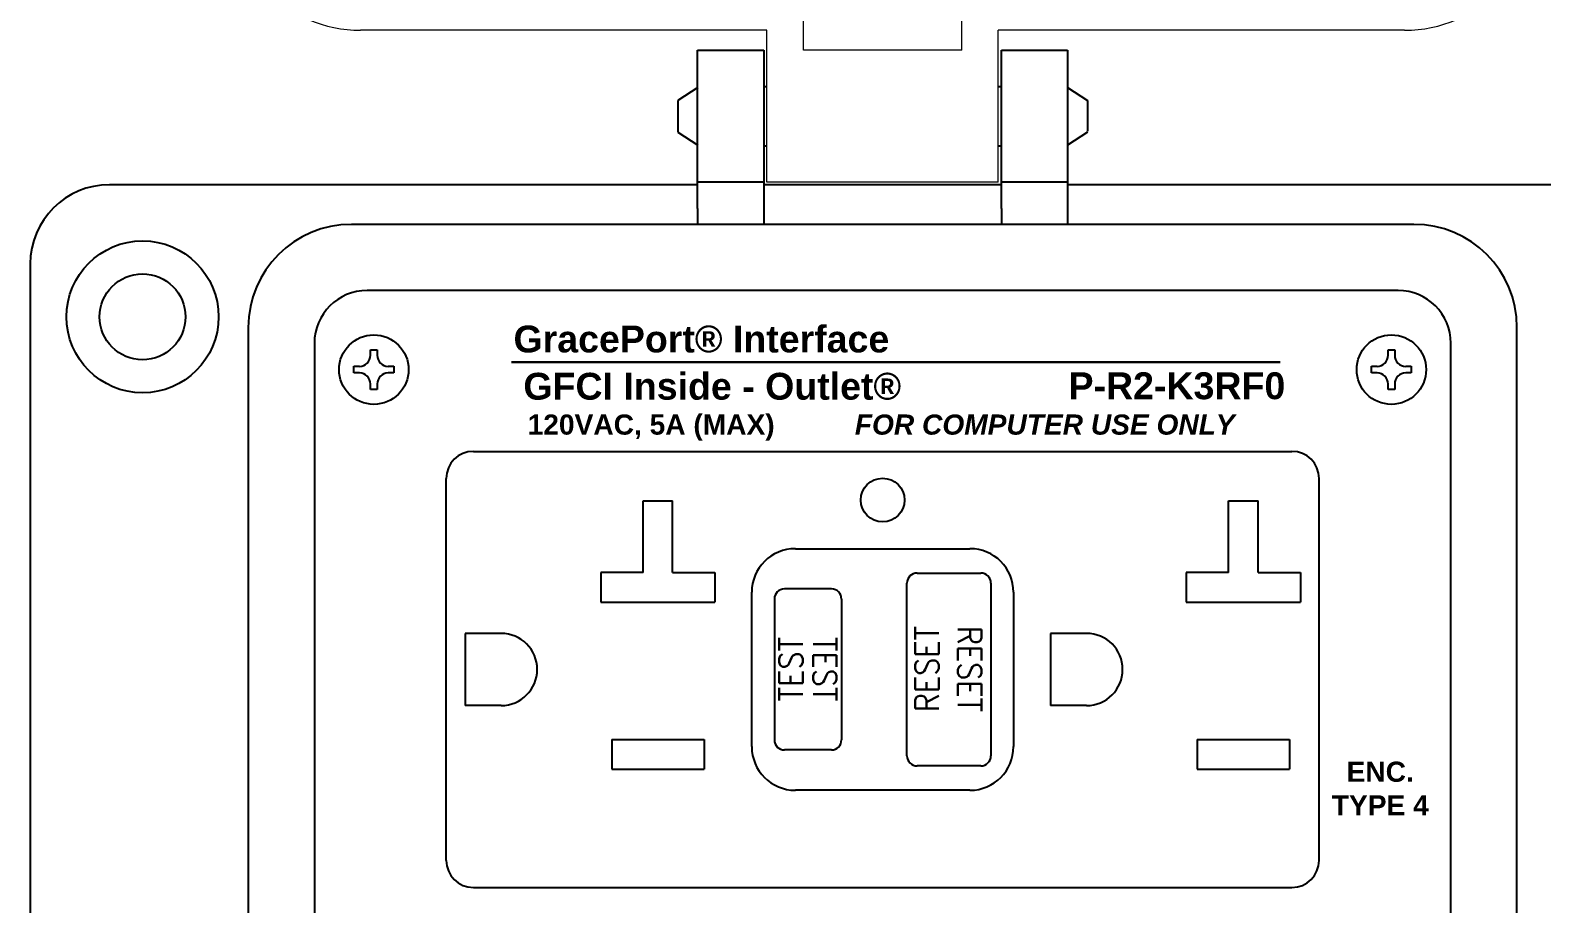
# Model space of a CAD drawing. Header units: inches. Extents: x 0 to 316, y -1 to 150.
# Drawn here: x 283.561 to 284.575, y 32.442 to 33.028 of the extents above; entities that cross this region are included whole.
import ezdxf
from ezdxf.enums import TextEntityAlignment as Align

# ---------------------------------------------------------------- set-up
doc = ezdxf.new("R2010")
doc.units = ezdxf.units.IN
doc.header["$MEASUREMENT"] = 0
doc.styles.add('Arial Bold', font='arialbd.ttf', dxfattribs={"height": 0.08})
doc.styles.add('Arial bold italic', font='arialbi.ttf', dxfattribs={"height": 0.08})
doc.styles.add('BASE-TXT1', font='romans.shx', dxfattribs={"width": 0.9})

# ---------------------------------------------------------------- blocks, each defined once
blk = doc.blocks.new('GRACE-F')
at = {"color": 2, "lineweight": 18}
for p, q in [((-0.2362, 2.4965), (-0.2362, 2.6342)), ((0.2362, 2.4965), (0.2362, 2.6342)), ((-0.3445, 2.5555), (-1.5551, 2.5555)), ((-0.3445, 2.1028), (-0.3445, 2.5555)), ((1.5551, 2.5555), (0.3445, 2.5555)), ((0.3445, 2.1028), (0.3445, 2.5555)), ((0.2362, 2.4965), (-0.2362, 2.4965)), ((0.3445, 2.1028), (-0.3445, 2.1028))]:
    blk.add_line(p, q, dxfattribs=at)
at = {"color": 2}
for p, q in [((-0.5512, 2.4965), (-0.3543, 2.4965)), ((-0.5512, 2.2996), (-0.5512, 2.4965)), ((-0.3543, 2.4965), (-0.3543, 2.2996)), ((0.3543, 2.2996), (0.3543, 2.4965)), ((0.3543, 2.4965), (0.5512, 2.4965)), ((0.5512, 2.4965), (0.5512, 2.2996)), ((-0.3542, 2.3875), (-0.3445, 2.3875)), ((0.3445, 2.3875), (0.3542, 2.3875)), ((-0.551, 2.3849), (-0.6101, 2.3462)), ((-0.6101, 2.3462), (-0.6101, 2.2517)), ((0.551, 2.3849), (0.6101, 2.3462)), ((0.6101, 2.3462), (0.6101, 2.2544)), ((-0.5512, 2.1028), (-0.5512, 2.2996)), ((-0.3543, 2.2996), (-0.3543, 2.1028)), ((0.3543, 2.1028), (0.3543, 2.2996)), ((0.5512, 2.2996), (0.5512, 2.1028)), ((-0.6101, 2.2517), (-0.551, 2.2129)), ((0.6101, 2.2517), (0.551, 2.2129)), ((-0.3542, 2.2104), (-0.3445, 2.2104)), ((0.3445, 2.2104), (0.3542, 2.2104)), ((-0.5512, 2.0949), (-2.3031, 2.0949)), ((-0.3543, 2.1028), (-0.5512, 2.1028)), ((-0.5512, 2.024), (-0.5512, 2.1028)), ((-0.3543, 2.1028), (-0.3543, 2.024)), ((0.3543, 2.0949), (-0.3543, 2.0949)), ((0.3543, 2.024), (0.3543, 2.1028)), ((0.5512, 2.1028), (0.3543, 2.1028)), ((0.5512, 2.1028), (0.5512, 2.024)), ((2.3031, 2.0949), (0.5512, 2.0949)), ((-0.5512, 2.024), (-0.5512, 1.9768)), ((-0.3543, 2.024), (-0.3543, 1.9768)), ((0.3543, 2.024), (0.3543, 1.9768)), ((0.5512, 2.024), (0.5512, 1.9768)), ((1.5827, 1.9768), (-1.5827, 1.9768)), ((-2.5394, 1.8587), (-2.5394, -1.2122)), ((1.5354, 1.7799), (-1.5354, 1.7799)), ((-1.8898, 1.6697), (-1.8898, -1.0232)), ((1.8898, -1.0232), (1.8898, 1.6697)), ((-1.6929, 1.6224), (-1.6929, -0.976)), ((1.6929, -0.976), (1.6929, 1.6224)), ((-1.5256, 1.5864), (-1.5256, 1.6028)), ((-1.5256, 1.6028), (-1.5059, 1.6028)), ((-1.5059, 1.6028), (-1.5059, 1.5864)), ((1.5059, 1.5864), (1.5059, 1.6028)), ((1.5059, 1.6028), (1.5256, 1.6028)), ((1.5256, 1.6028), (1.5256, 1.5864)), ((-1.5749, 1.5338), (-1.5749, 1.5536)), ((-1.5749, 1.5536), (-1.5585, 1.5536)), ((-1.5585, 1.5338), (-1.5749, 1.5338)), ((-1.473, 1.5536), (-1.4566, 1.5536)), ((-1.4566, 1.5338), (-1.473, 1.5338)), ((-1.4566, 1.5536), (-1.4566, 1.5338)), ((1.4566, 1.5338), (1.4566, 1.5536)), ((1.4566, 1.5536), (1.473, 1.5536)), ((1.473, 1.5338), (1.4566, 1.5338)), ((1.5585, 1.5536), (1.5749, 1.5536)), ((1.5749, 1.5338), (1.5585, 1.5338)), ((1.5749, 1.5536), (1.5749, 1.5338)), ((-1.5256, 1.4846), (-1.5256, 1.501)), ((-1.5059, 1.501), (-1.5059, 1.4846)), ((1.5059, 1.4846), (1.5059, 1.501)), ((1.5256, 1.501), (1.5256, 1.4846)), ((-1.5059, 1.4846), (-1.5256, 1.4846)), ((1.5256, 1.4846), (1.5059, 1.4846)), ((-1.2192, 1.3), (1.2192, 1.3)), ((-1.3, 0.0808), (-1.3, 1.2193)), ((1.3, 0.0808), (1.3, 1.2193)), ((-0.7135, 0.939), (-0.7135, 1.153)), ((-0.7135, 1.153), (-0.6255, 1.153)), ((-0.6255, 0.939), (-0.6255, 1.153)), ((1.0305, 0.939), (1.0305, 1.153)), ((1.0305, 1.153), (1.1185, 1.153)), ((1.1185, 0.939), (1.1185, 1.153)), ((-0.26, 1.01), (0.26, 1.01)), ((-0.7135, 0.939), (-0.8395, 0.939)), ((-0.8395, 0.939), (-0.8395, 0.851)), ((-0.6255, 0.939), (-0.4995, 0.939)), ((-0.4995, 0.939), (-0.4995, 0.851)), ((0.0725, 0.3925), (0.0725, 0.9075)), ((0.1025, 0.9375), (0.2925, 0.9375)), ((0.3225, 0.9075), (0.3225, 0.3925)), ((1.0305, 0.939), (0.9045, 0.939)), ((0.9045, 0.939), (0.9045, 0.851)), ((1.1185, 0.939), (1.2445, 0.939)), ((1.2445, 0.939), (1.2445, 0.851)), ((-0.39, 0.42), (-0.39, 0.88)), ((-0.3225, 0.86), (-0.3225, 0.44)), ((-0.1525, 0.89), (-0.2925, 0.89)), ((-0.1225, 0.86), (-0.1225, 0.44)), ((0.39, 0.88), (0.39, 0.42)), ((-0.8395, 0.851), (-0.4995, 0.851)), ((0.9045, 0.851), (1.2445, 0.851)), ((-1.1365, 0.7575), (-1.244, 0.7575)), ((-1.244, 0.7575), (-1.244, 0.5425)), ((0.5, 0.7575), (0.5, 0.5425)), ((0.6075, 0.7575), (0.5, 0.7575)), ((-1.1365, 0.5425), (-1.244, 0.5425)), ((0.6075, 0.5425), (0.5, 0.5425)), ((-0.807, 0.441), (-0.807, 0.353)), ((-0.807, 0.441), (-0.532, 0.441)), ((-0.532, 0.441), (-0.532, 0.353)), ((-0.1525, 0.41), (-0.2925, 0.41)), ((0.937, 0.441), (0.937, 0.353)), ((0.937, 0.441), (1.212, 0.441)), ((1.212, 0.441), (1.212, 0.353)), ((0.2925, 0.3625), (0.1025, 0.3625)), ((-0.807, 0.353), (-0.532, 0.353)), ((0.937, 0.353), (1.212, 0.353)), ((0.26, 0.29), (-0.26, 0.29)), ((-1.2192, 0), (1.2192, 0))]:
    blk.add_line(p, q, dxfattribs=at)
for centre, radius in [((-2.2047, 1.7012), 0.2264), ((-2.2047, 1.7012), 0.128), ((-1.5157, 1.5437), 0.1035), ((1.5157, 1.5437), 0.1035), ((0, 1.155), 0.065)]:
    blk.add_circle(centre, radius, dxfattribs=at)
at = {"color": 2, "lineweight": 18}
for centre, start, end in [((-1.5551, 2.9492), 180, 270), ((1.5551, 2.9492), 270, 0)]:
    blk.add_arc(centre, 0.3937, start, end, dxfattribs=at)
at = {"color": 2}
for centre, radius, start, end in [((-2.3031, 1.8587), 0.2362, 90, 180), ((-1.5827, 1.6697), 0.3071, 90, 180), ((1.5827, 1.6697), 0.3071, 0, 90), ((-1.5354, 1.6224), 0.1575, 90, 180), ((1.5354, 1.6224), 0.1575, 0, 90), ((-1.5585, 1.5864), 0.0329, 270, 360), ((-1.473, 1.5864), 0.0329, 180, 270), ((1.473, 1.5864), 0.0329, 270, 360), ((1.5585, 1.5864), 0.0329, 180, 270), ((-1.5585, 1.501), 0.0329, 0, 90), ((-1.473, 1.501), 0.0329, 90, 180), ((1.473, 1.501), 0.0329, 0, 90), ((1.5585, 1.501), 0.0329, 90, 180), ((-1.2192, 1.2193), 0.0808, 90, 180), ((1.2192, 1.2193), 0.0808, 0, 90), ((-0.26, 0.88), 0.13, 90, 180), ((0.26, 0.88), 0.13, 0, 90), ((0.1025, 0.9075), 0.03, 90, 180), ((0.2925, 0.9075), 0.03, 0, 90), ((-0.2925, 0.86), 0.03, 90, 180), ((-0.1525, 0.86), 0.03, 0, 90), ((-1.1365, 0.65), 0.1075, 270, 90), ((0.6075, 0.65), 0.1075, 270, 90), ((-0.26, 0.42), 0.13, 180, 270), ((-0.2925, 0.44), 0.03, 180, 270), ((-0.1525, 0.44), 0.03, 270, 0), ((0.26, 0.42), 0.13, 270, 0), ((0.1025, 0.3925), 0.03, 180, 270), ((0.2925, 0.3925), 0.03, 270, 0), ((-1.2192, 0.0808), 0.0808, 180, 270), ((1.2192, 0.0808), 0.0808, 270, 0)]:
    blk.add_arc(centre, radius, start, end, dxfattribs=at)
at = {"color": 2, "lineweight": 30}
blk.add_open_spline([(-1.1055, 1.5658), (-1.1055, 1.5658), (1.1847, 1.5658), (1.1847, 1.5658)], degree=3, dxfattribs=at)
at = {"color": 2, "style": 'Arial Bold'}
for s, height, p in [('GracePort® Interface', 0.08, (-1.0997, 1.595)), ('P-R2-K3RF0', 0.08, (0.5537, 1.4557)), ('ENC.', 0.06, (1.3821, 0.3152)), ('TYPE 4', 0.06, (1.3381, 0.215))]:
    blk.add_text(s, height=height, dxfattribs=at).set_placement(p)
at = {"color": 2}
for s, height, style, p in [('GFCI Inside - Outlet®', 0.08, 'Arial Bold', (-0.5076, 1.4942)), ('120VAC, 5A (MAX)', 0.06, 'Arial Bold', (-0.6896, 1.38)), ('FOR COMPUTER USE ONLY', 0.06, 'Arial bold italic', (0.4829, 1.38))]:
    blk.add_text(s, height=height, dxfattribs=dict(at, style=style)).set_placement(p, align=Align.MIDDLE_CENTER)
at = {"color": 2, "style": 'BASE-TXT1', "width": 0.9}
for s, rotation, p in [('RESET', 90, (0.132, 0.6513)), ('RESET', 270, (0.2595, 0.6513)), ('TEST', 90, (-0.2731, 0.651)), ('TEST', 270, (-0.1723, 0.651))]:
    blk.add_text(s, height=0.07, rotation=rotation, dxfattribs=at).set_placement(p, align=Align.MIDDLE_CENTER)

msp = doc.modelspace()

# ---------------------------------------------------------------- block references
at = {"linetype": 'Continuous', "xscale": 0.225, "yscale": 0.225, "zscale": 0.225}
msp.add_blockref('GRACE-F', (284.13279, 32.45336), dxfattribs=at)

doc.saveas('drawing.dxf')
